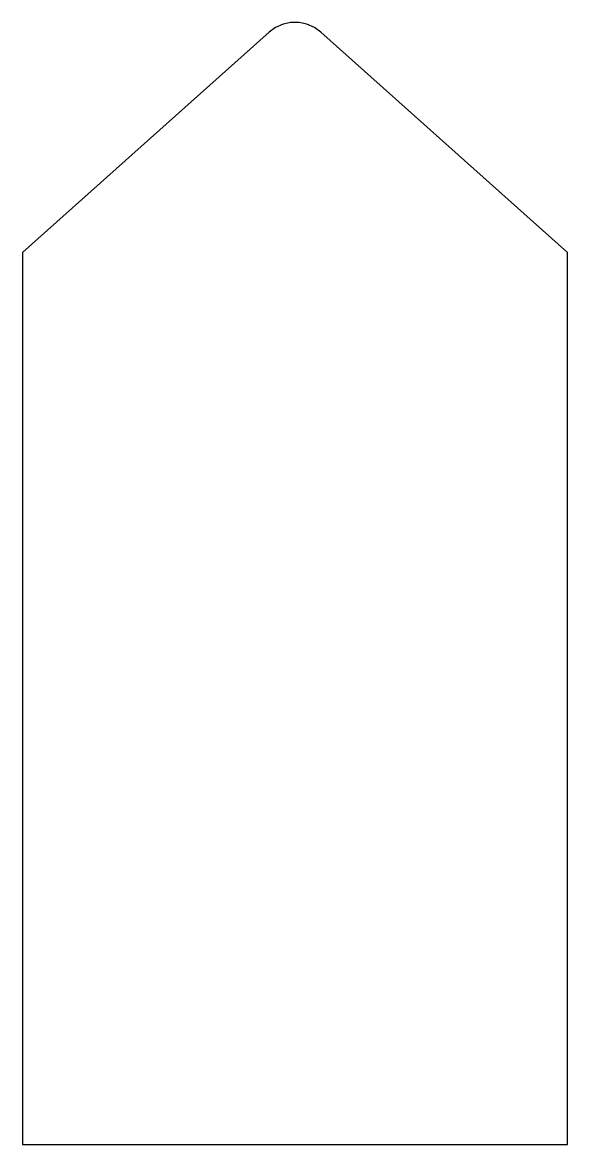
# Model space of a CAD drawing. Header units: inches. Extents: x 23 to 37, y -1 to 27.8.
import ezdxf

# ---------------------------------------------------------------- set-up
doc = ezdxf.new("R2010")
doc.units = ezdxf.units.IN
doc.header["$MEASUREMENT"] = 0
doc.layers.add('CUTME', color=3, linetype='Continuous')

msp = doc.modelspace()

# ---------------------------------------------------------------- linework, layer by layer
at = {"layer": 'CUTME', "color": 3}
msp.add_lwpolyline([(37, 21.913), (30.667, 27.578), (30.498, 27.7), (30.308, 27.784), (30.104, 27.827), (29.896, 27.827), (29.692, 27.784), (29.502, 27.7), (29.333, 27.578), (23, 21.913), (23, 0), (23, -1), (37, -1), (37, 0), (37, 21.913)], dxfattribs=at)

doc.saveas('drawing.dxf')
